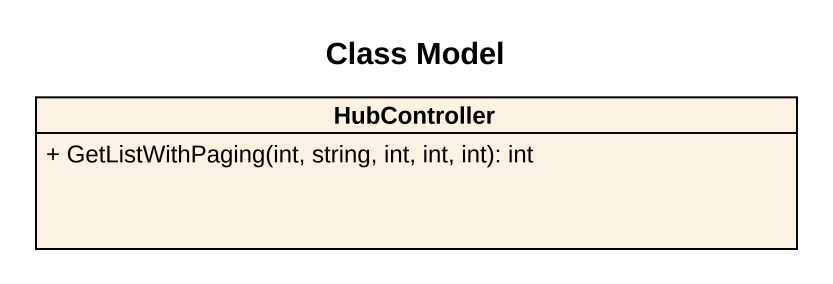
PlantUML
@startuml
title Class Model
hide circle
hide empty members
skinparam classAttributeIconSize 0
class HubController {
  + GetListWithPaging(int, string, int, int, int): int
}
@enduml
